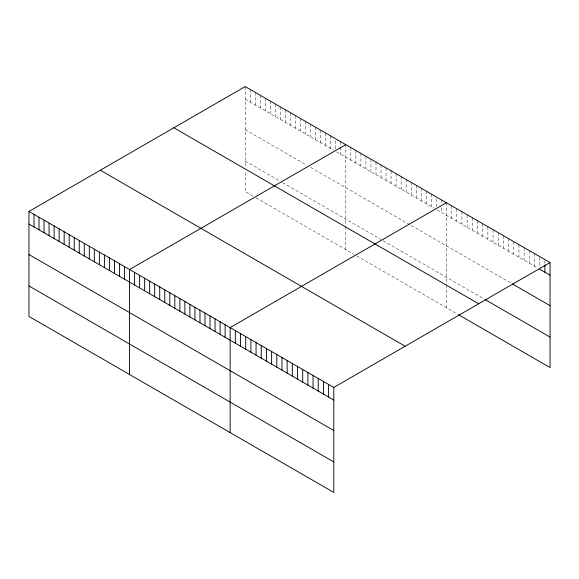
<?xml version="1.0" encoding="UTF-8"?>
<svg xmlns="http://www.w3.org/2000/svg" width="579" height="579" viewBox="0 0 579 579"><rect width="100%" height="100%" fill="white"/><g stroke="black" fill="none" stroke-linecap="round" stroke-linejoin="round"><path stroke-width="0.43" stroke-dasharray="2.9 2.17" d="M245.214 86.575L245.214 166.159M245.214 99.183L333.598 150.207M336.471 151.864L434.192 208.288M437.065 209.945L537.464 267.911M245.214 129.667L307.008 165.348M310.605 167.418L409.758 224.666M411.199 225.499L511.554 283.435M245.214 161.078L279.7 180.995M282.581 182.653L381.018 239.489M383.175 240.734L484.16 299.039M253.117 196.129L245.214 191.569L245.214 171.246M255.99 197.794L353.711 254.21M356.584 255.867L456.773 313.709M544.868 260.478L544.868 264.082M539.686 257.489L539.686 267.389M534.504 253.595L534.504 266.202M529.322 250.606L529.322 263.206M524.14 247.617L524.14 260.217M518.958 244.62L518.958 257.221M513.776 241.631L513.776 254.232M508.594 238.635L508.594 251.243M503.412 235.646L503.412 248.246M498.229 232.657L498.229 245.257M493.047 229.66L493.047 242.261M487.865 226.671L487.865 239.272M482.683 223.675L482.683 236.283M477.501 220.686L477.501 233.286M472.319 217.697L472.319 230.297M467.137 214.7L467.137 227.301M461.955 211.711L461.955 224.312M456.773 208.715L456.773 221.323M451.591 205.726L451.591 218.326M446.409 202.737L446.409 284.014M446.409 284.861L446.409 307.724M441.379 199.827L441.379 204.329M441.379 207.933L441.379 212.435M436.349 198.727L436.349 206.826M431.319 194.023L431.319 206.623M426.289 191.121L426.289 203.721M421.259 188.211L421.259 200.819M416.229 185.309L416.229 197.917M411.199 182.407L411.199 195.007M406.169 179.504L406.169 192.105M401.138 176.602L401.138 189.203M396.108 173.693L396.108 186.3M391.078 170.791L391.078 183.391M386.048 167.888L386.048 180.489M381.018 164.986L381.018 177.587M375.988 162.077L375.988 174.684M370.958 159.174L370.958 171.775M365.928 156.272L365.928 168.873M360.898 153.37L360.898 165.97M355.868 150.46L355.868 163.068M350.838 147.558L350.838 160.159M345.808 144.656L345.808 225.933M345.808 226.78L345.808 249.65M340.778 141.754L340.778 146.255M340.778 147.153L340.778 154.354M335.748 140.646L335.748 148.752M330.718 135.942L330.718 148.55M325.688 133.04L325.688 145.64M320.657 130.137L320.657 142.738M315.627 127.235L315.627 139.836M310.605 124.326L310.605 136.933M305.574 121.424L305.574 134.024M300.544 118.521L300.544 131.122M295.514 115.619L295.514 128.22M290.484 112.71L290.484 125.317M285.454 109.807L285.454 122.408M280.424 106.905L280.424 119.506M275.394 104.003L275.394 116.603M270.364 101.093L270.364 113.701M265.334 98.191L265.334 110.799M260.304 95.289L260.304 107.889M255.274 92.387L255.274 104.987M250.244 89.484L250.244 102.085"/><path stroke-width="0.87" d="M28.95 211.436L333.786 387.431L333.786 492.425L28.95 316.431L28.95 211.436L245.214 86.575L550.05 262.569L550.05 367.564L458.25 314.563M345.808 144.656L129.544 269.517L129.544 374.504M446.409 202.737L230.145 327.591L230.145 432.585M333.786 387.431L550.05 262.569M539.686 269.192L550.05 275.177M512.292 283.862L550.05 305.661M484.905 299.466L550.05 337.079M173.845 127.778L478.681 303.78M100.319 170.233L405.155 346.228M28.95 224.037L333.786 400.031M28.95 254.528L333.786 430.523M28.95 285.939L333.786 461.933M544.868 264.979L544.868 272.181M328.604 384.442L328.604 397.042M323.422 381.445L323.422 394.053M318.24 378.456L318.24 391.057M313.058 375.467L313.058 388.068M307.876 372.471L307.876 385.071M302.694 369.482L302.694 382.082M297.512 366.485L297.512 379.093M292.33 363.496L292.33 376.097M287.148 360.507L287.148 373.108M281.966 357.511L281.966 370.111M276.784 354.522L276.784 367.122M271.602 351.525L271.602 364.133M266.42 348.536L266.42 361.137M261.238 345.547L261.238 358.148M256.056 342.551L256.056 355.159M250.873 339.562L250.873 352.162M245.691 336.565L245.691 349.173M240.509 333.576L240.509 346.177M235.327 330.587L235.327 343.188M225.115 324.689L225.115 337.289M220.085 321.786L220.085 334.387M215.055 318.884L215.055 331.485M210.025 315.975L210.025 328.582M204.995 313.073L204.995 325.673M199.965 310.17L199.965 322.771M194.935 307.268L194.935 319.869M189.905 304.359L189.905 316.966M184.875 301.456L184.875 314.057M179.845 298.554L179.845 311.155M174.815 295.652L174.815 308.252M169.785 292.742L169.785 305.35M164.754 289.84L164.754 302.448M159.724 286.938L159.724 299.538M154.694 284.036L154.694 296.636M149.664 281.133L149.664 293.734M144.634 278.224L144.634 290.832M139.604 275.322L139.604 287.922M134.574 272.419L134.574 285.02M124.514 266.608L124.514 279.216M119.484 263.706L119.484 276.306M114.454 260.803L114.454 273.404M109.424 257.901L109.424 270.502M104.394 254.992L104.394 267.599M99.364 252.089L99.364 264.69M94.341 249.187L94.341 261.788M89.311 246.285L89.311 258.885M84.281 243.375L84.281 255.983M79.251 240.473L79.251 253.081M74.221 237.571L74.221 250.171M69.191 234.669L69.191 247.269M64.16 231.766L64.16 244.367M59.13 228.857L59.13 241.465M54.1 225.955L54.1 238.555M49.07 223.053L49.07 235.653M44.04 220.15L44.04 232.751M39.01 217.241L39.01 229.849M33.98 214.339L33.98 226.939"/></g></svg>
